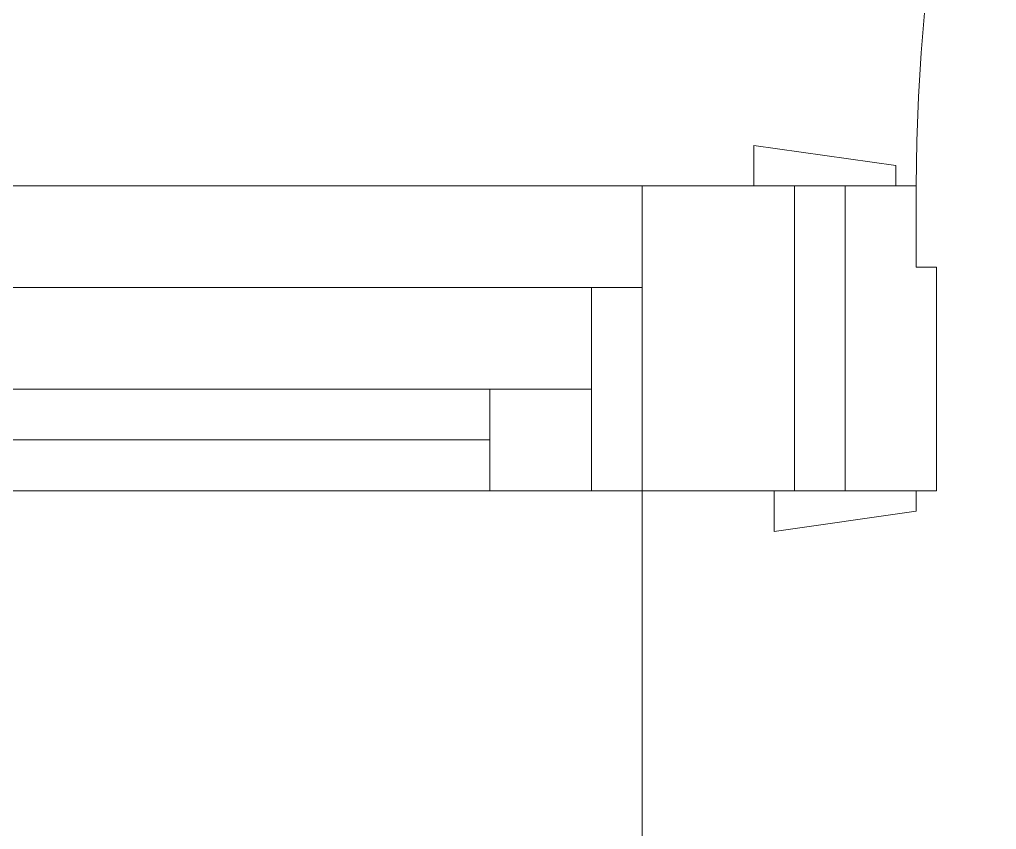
# Model space of a CAD drawing. Header units: millimetres. Extents: x 26027 to 581921, y 7230 to 233891.
# Drawn here: x 533542.8 to 534024, y 189083.6 to 189482.2 of the extents above; entities that cross this region are included whole.
import ezdxf

# ---------------------------------------------------------------- set-up
doc = ezdxf.new("R2010")
doc.units = ezdxf.units.MM
doc.header["$LTSCALE"] = 5
doc.layers.get('0').update_dxf_attribs({"color": 252})
for name, color, linetype, lineweight in [('Aluminum', 252, 'Continuous', 5), ('Medical Equipment and Furniture', 252, 'Continuous', 0), ('NEW Wall', 252, 'Continuous', 5), ('Walls', 252, 'Continuous', 5), ('Wooden Joinery', 252, 'Continuous', 5)]:
    doc.layers.add(name, color=color, linetype=linetype, lineweight=lineweight)

# ---------------------------------------------------------------- blocks, each defined once
blk = doc.blocks.new('*X24')
at = {"color": 0}
for p, q in [((13, 1), (13, 1)), ((13, 1), (13, 1)), ((13, 1), (13, 1)), ((13, 1), (13, 1)), ((13, 1), (13, 1)), ((13, 1), (13, 1)), ((13, 1), (13, 1)), ((13, 1), (13, 1)), ((13, 1), (13, 1)), ((13, 1), (13, 1)), ((13, 1), (13, 1)), ((13, 1), (13, 1)), ((13, 1), (13, 1)), ((13, 1), (13, 1)), ((13, 1), (13, 1)), ((13, 1), (14, 1)), ((13, 1), (14, 1)), ((13, 1), (14, 1)), ((13, 1), (13, 1)), ((13, 1), (13, 1)), ((13, 1), (13, 1)), ((13, 1), (13, 1)), ((13, 1), (13, 1)), ((13, 1), (13, 1)), ((13, 1), (13, 1)), ((13, 1), (13, 1)), ((13, 1), (13, 1)), ((13, 1), (13, 1)), ((13, 1), (13, 1)), ((13, 1), (13, 1)), ((13, 1), (13, 1)), ((13, 1), (13, 1)), ((13, 1), (13, 1)), ((13, 1), (13, 1)), ((13, 1), (13, 1)), ((13, 1), (13, 1)), ((13, 1), (13, 1)), ((13, 1), (13, 1)), ((13, 1), (13, 1)), ((13, 1), (13, 1)), ((13, 1), (13, 1)), ((13, 1), (13, 1)), ((13, 1), (13, 1)), ((13, 1), (13, 1)), ((13, 1), (13, 1)), ((13, 1), (13, 1)), ((13, 1), (13, 1)), ((13, 1), (13, 1)), ((13, 1), (13, 1)), ((13, 1), (13, 1)), ((13, 1), (13, 1)), ((13, 1), (13, 1)), ((13, 1), (13, 1)), ((13, 1), (13, 1)), ((13, 1), (13, 1)), ((13, 1), (13, 1)), ((13, 1), (13, 1)), ((13, 1), (13, 1)), ((13, 1), (13, 1)), ((13, 1), (13, 1)), ((13, 1), (13, 1)), ((13, 1), (13, 1)), ((13, 1), (13, 1)), ((13, 1), (13, 1)), ((13, 1), (13, 1)), ((13, 1), (13, 1)), ((13, 1), (13, 1)), ((13, 1), (13, 1)), ((13, 1), (13, 1)), ((13, 1), (13, 1)), ((13, 1), (13, 1)), ((13, 1), (13, 1)), ((13, 1), (13, 1)), ((13, 1), (13, 1)), ((13, 1), (13, 1)), ((13, 1), (13, 1)), ((13, 1), (13, 1)), ((13, 1), (13, 1)), ((13, 1), (13, 1)), ((13, 1), (13, 1)), ((13, 1), (13, 1)), ((13, 1), (13, 1)), ((13, 1), (13, 1)), ((13, 1), (13, 1)), ((13, 1), (13, 1)), ((13, 1), (13, 1)), ((13, 1), (13, 1)), ((13, 1), (13, 1)), ((13, 1), (13, 1)), ((13, 1), (13, 1)), ((13, 1), (13, 1)), ((13, 1), (13, 1)), ((13, 1), (13, 1)), ((13, 1), (13, 1)), ((13, 1), (13, 1)), ((13, 1), (13, 1)), ((13, 1), (13, 1)), ((13, 1), (13, 1)), ((13, 1), (13, 1)), ((13, 1), (13, 1)), ((13, 1), (13, 1)), ((13, 1), (13, 1)), ((13, 1), (13, 1)), ((13, 1), (13, 1)), ((13, 1), (13, 1)), ((13, 1), (13, 1)), ((13, 1), (13, 1)), ((13, 1), (13, 1)), ((13, 1), (13, 1)), ((13, 1), (13, 1)), ((13, 1), (13, 1)), ((13, 1), (13, 1)), ((13, 1), (13, 1)), ((13, 1), (13, 1)), ((13, 1), (13, 1)), ((13, 1), (13, 1)), ((13, 1), (13, 1)), ((13, 1), (13, 1)), ((13, 1), (13, 1)), ((13, 1), (13, 1)), ((13, 1), (13, 1)), ((13, 1), (13, 1)), ((13, 1), (13, 1)), ((13, 1), (14, 1)), ((13, 0), (13, 0)), ((13, 0), (13, 0)), ((13, 0), (13, 0)), ((13, 0), (13, 0)), ((13, 0), (13, 0)), ((13, 0), (13, 0)), ((13, 0), (13, 0)), ((13, 0), (13, 0)), ((13, 0), (13, 0)), ((13, 0), (13, 0)), ((13, 0), (13, 0)), ((13, 0), (13, 0)), ((13, 0), (13, 0)), ((13, 0), (13, 0)), ((13, 0), (13, 0)), ((13, 0), (13, 0)), ((13, 0), (13, 0)), ((13, 0), (13, 0)), ((13, 0), (13, 0)), ((13, 0), (13, 0)), ((13, 0), (13, 0)), ((13, 0), (13, 0)), ((13, 0), (13, 0)), ((13, 0), (13, 0)), ((13, 0), (13, 0)), ((13, 0), (13, 0)), ((13, 0), (13, 0)), ((13, 0), (13, 0)), ((13, 0), (13, 0)), ((13, 0), (13, 0)), ((13, 0), (13, 0)), ((13, 0), (13, 0)), ((13, 0), (13, 0)), ((13, 0), (13, 0)), ((13, 0), (13, 0)), ((13, 0), (13, 0)), ((13, 0), (13, 0)), ((13, 0), (13, 0)), ((13, 0), (13, 0)), ((13, 0), (13, 0)), ((13, 0), (13, 0)), ((13, 0), (13, 0)), ((13, 0), (13, 0)), ((13, 0), (13, 0)), ((13, 0), (13, 0)), ((13, 0), (13, 0)), ((13, 0), (13, 0)), ((13, 0), (13, 0)), ((13, 0), (14, 0)), ((13, 0), (14, 0)), ((13, 0), (13, 0)), ((13, 0), (14, 0)), ((14, 1), (14, 1)), ((14, 1), (14, 1)), ((14, 1), (14, 1)), ((14, 1), (14, 1)), ((14, 1), (14, 1)), ((14, 1), (14, 1)), ((14, 1), (14, 1)), ((14, 1), (14, 1)), ((14, 1), (14, 1)), ((14, 1), (14, 1)), ((14, 1), (14, 1)), ((14, 1), (14, 1)), ((14, 1), (14, 1)), ((14, 1), (14, 1)), ((14, 1), (14, 1)), ((14, 1), (14, 1)), ((14, 1), (14, 1)), ((14, 1), (14, 1)), ((14, 1), (14, 1)), ((14, 1), (14, 1)), ((14, 1), (14, 1)), ((14, 1), (14, 1)), ((14, 1), (14, 1)), ((14, 1), (14, 1)), ((14, 1), (14, 1)), ((14, 1), (14, 1)), ((14, 1), (14, 1)), ((14, 1), (14, 1)), ((14, 1), (14, 1)), ((14, 1), (14, 1)), ((14, 1), (14, 1)), ((14, 1), (14, 1)), ((14, 1), (14, 1)), ((14, 1), (14, 1)), ((14, 1), (14, 1)), ((14, 1), (14, 1)), ((14, 1), (14, 1)), ((14, 1), (14, 1)), ((14, 1), (14, 1)), ((14, 1), (14, 1)), ((14, 1), (14, 1)), ((14, 1), (14, 1)), ((14, 1), (14, 1)), ((14, 1), (14, 1)), ((14, 1), (14, 1)), ((14, 1), (14, 1)), ((14, 1), (14, 1)), ((14, 1), (14, 1)), ((14, 1), (14, 1)), ((14, 1), (14, 1)), ((14, 1), (14, 1)), ((14, 1), (14, 1)), ((14, 1), (14, 1)), ((14, 1), (14, 1)), ((14, 1), (14, 1)), ((14, 1), (14, 1)), ((14, 1), (14, 1)), ((14, 1), (14, 1)), ((14, 1), (14, 1)), ((14, 1), (14, 1)), ((14, 1), (14, 1)), ((14, 1), (14, 1)), ((14, 1), (14, 1)), ((14, 1), (14, 1)), ((14, 1), (14, 1)), ((14, 1), (14, 1)), ((14, 1), (14, 1)), ((14, 1), (14, 1)), ((14, 1), (14, 1)), ((14, 1), (14, 1)), ((14, 1), (14, 1)), ((14, 1), (14, 1)), ((14, 1), (14, 1)), ((14, 1), (14, 1)), ((14, 1), (14, 1)), ((14, 1), (14, 1)), ((14, 1), (14, 1)), ((14, 1), (14, 1)), ((14, 1), (14, 1)), ((14, 1), (14, 1)), ((14, 1), (14, 1)), ((14, 1), (14, 1)), ((14, 1), (14, 1)), ((14, 1), (14, 1)), ((14, 1), (14, 1)), ((14, 1), (14, 1)), ((14, 1), (14, 1)), ((14, 1), (14, 1)), ((14, 1), (14, 1)), ((14, 1), (14, 1)), ((14, 1), (14, 1)), ((14, 1), (14, 1)), ((14, 1), (14, 1)), ((14, 1), (14, 1)), ((14, 0), (14, 0)), ((14, 0), (14, 0)), ((14, 0), (14, 0)), ((14, 0), (14, 0)), ((14, 0), (14, 0)), ((14, 0), (14, 0)), ((14, 0), (14, 0)), ((14, 0), (14, 0)), ((14, 0), (14, 0)), ((14, 0), (14, 0)), ((14, 0), (14, 0)), ((14, 0), (14, 0)), ((14, 0), (14, 0)), ((14, 0), (14, 0)), ((14, 0), (14, 0)), ((14, 0), (14, 0)), ((14, 0), (14, 0)), ((14, 0), (14, 0)), ((14, 0), (14, 0)), ((14, 0), (14, 0)), ((14, 0), (14, 0)), ((14, 0), (14, 0)), ((14, 0), (14, 0)), ((14, 0), (14, 0)), ((14, 0), (14, 0)), ((14, 0), (14, 0)), ((14, 0), (14, 0)), ((14, 0), (14, 0)), ((14, 0), (14, 0)), ((14, 0), (14, 0)), ((14, 0), (14, 0)), ((14, 0), (14, 0)), ((14, 0), (14, 0)), ((14, 0), (14, 0)), ((14, 0), (14, 0)), ((14, 0), (14, 0)), ((14, 0), (14, 0)), ((14, 0), (14, 0)), ((14, 0), (14, 0)), ((14, 0), (14, 0)), ((14, 0), (14, 0)), ((14, 0), (14, 0)), ((14, 0), (14, 0)), ((14, 0), (14, 0)), ((14, 0), (14, 0)), ((14, 0), (14, 0)), ((14, 0), (14, 0)), ((14, 0), (14, 0)), ((13, 0), (13, 0)), ((13, 0), (14, 0)), ((13, 0), (13, 0)), ((13, 0), (14, 0)), ((13, 0), (13, 0)), ((13, 0), (14, 0)), ((13, 0), (13, 0)), ((13, 0), (13, 0)), ((13, 0), (13, 0)), ((13, 0), (13, 0)), ((13, 0), (14, 0)), ((13, 0), (13, 0)), ((13, 0), (14, 0)), ((13, 0), (13, 0)), ((13, 0), (14, 0)), ((13, 0), (13, 0)), ((13, 0), (14, 0)), ((13, 0), (13, 0)), ((13, 0), (14, 0)), ((13, 0), (13, 0)), ((13, 0), (14, 0)), ((13, 0), (13, 0)), ((13, 0), (14, 0)), ((13, 0), (13, 0)), ((13, 0), (13, 0)), ((13, 0), (13, 0)), ((13, 0), (14, 0)), ((13, 0), (13, 0)), ((13, 0), (14, 0)), ((13, 0), (13, 0)), ((13, 0), (14, 0)), ((13, 0), (13, 0)), ((13, 0), (14, 0)), ((13, 0), (13, 0)), ((13, 0), (13, 0)), ((13, 0), (13, 0)), ((13, 0), (13, 0)), ((13, 0), (13, 0)), ((13, 0), (13, 0)), ((13, 0), (13, 0)), ((13, 0), (13, 0)), ((13, 0), (13, 0)), ((13, 0), (13, 0)), ((13, 0), (13, 0)), ((13, 0), (13, 0)), ((13, 0), (13, 0)), ((13, 0), (13, 0)), ((13, 0), (13, 0)), ((13, 0), (13, 0)), ((13, 0), (13, 0)), ((13, 0), (13, 0)), ((13, 0), (13, 0)), ((13, 0), (13, 0)), ((13, 0), (13, 0)), ((13, 0), (13, 0)), ((13, 0), (13, 0)), ((13, 0), (13, 0)), ((13, 0), (13, 0)), ((13, 0), (13, 0)), ((13, 0), (13, 0)), ((13, 0), (13, 0)), ((13, 0), (13, 0)), ((13, 0), (13, 0)), ((13, 0), (13, 0)), ((13, -1), (13, -1)), ((13, -1), (13, -1)), ((13, -1), (13, -1)), ((13, -1), (13, -1)), ((13, -1), (13, -1)), ((13, -1), (14, -1)), ((13, -1), (13, -1)), ((14, 0), (14, 0)), ((14, 0), (14, 0)), ((14, 0), (14, 0)), ((14, 0), (14, 0)), ((14, 0), (14, 0)), ((14, 0), (14, 0)), ((14, 0), (14, 0)), ((14, 0), (14, 0)), ((14, 0), (14, 0)), ((14, 0), (14, 0)), ((14, 0), (14, 0)), ((14, 0), (14, 0)), ((14, 0), (14, 0)), ((14, 0), (14, 0)), ((14, 0), (14, 0)), ((13, 0), (14, 0)), ((14, 0), (14, 0)), ((14, 0), (14, 0)), ((14, 0), (14, 0)), ((14, 0), (14, 0)), ((14, 0), (14, 0)), ((14, 0), (14, 0)), ((14, 0), (14, 0)), ((14, 0), (14, 0)), ((14, 0), (14, 0)), ((14, 0), (14, 0)), ((14, 0), (14, 0)), ((14, 0), (14, 0)), ((14, 0), (14, 0)), ((14, 0), (14, 0)), ((14, 0), (14, 0)), ((14, 0), (14, 0)), ((14, 0), (14, 0)), ((14, 0), (14, 0)), ((14, 0), (14, 0)), ((14, 0), (14, 0)), ((14, 0), (14, 0)), ((14, 0), (14, 0)), ((14, 0), (14, 0)), ((14, 0), (14, 0)), ((14, 0), (14, 0)), ((14, 0), (14, 0)), ((14, 0), (14, 0)), ((14, 0), (14, 0)), ((14, 0), (14, 0)), ((14, 0), (14, 0)), ((14, 0), (14, 0)), ((14, 0), (14, 0)), ((14, 0), (14, 0)), ((14, 0), (14, 0)), ((14, -1), (14, -1)), ((14, -1), (14, -1)), ((14, -1), (14, -1)), ((14, -1), (14, -1)), ((14, -1), (14, -1))]:
    blk.add_line(p, q, dxfattribs=at)
blk = doc.blocks.new('*X23')
at = {"color": 0}
for p, q in [((5, 3), (5, 3)), ((5, 3), (5, 3)), ((5, 3), (5, 3)), ((5, 3), (5, 3)), ((5, 3), (5, 3)), ((5, 3), (5, 3)), ((5, 3), (5, 3)), ((5, 3), (5, 3)), ((5, 3), (5, 3)), ((5, 3), (5, 3)), ((5, 3), (5, 3)), ((5, 3), (5, 3)), ((5, 3), (5, 3)), ((5, 3), (5, 3)), ((5, 3), (5, 3)), ((5, 3), (5, 3)), ((5, 3), (5, 3)), ((5, 3), (5, 3)), ((5, 3), (5, 3)), ((5, 3), (5, 3)), ((5, 3), (5, 3)), ((5, 3), (5, 3)), ((5, 3), (5, 3)), ((5, 3), (5, 3)), ((5, 3), (5, 3)), ((5, 3), (5, 3)), ((5, 3), (5, 3)), ((5, 3), (5, 3)), ((5, 3), (5, 3)), ((5, 3), (5, 3)), ((5, 3), (5, 3)), ((5, 3), (5, 3)), ((5, 3), (5, 3)), ((5, 3), (5, 3)), ((5, 3), (5, 3)), ((5, 3), (5, 3)), ((5, 3), (5, 3)), ((5, 3), (5, 3)), ((5, 3), (5, 3)), ((5, 3), (5, 3)), ((5, 3), (5, 3)), ((5, 3), (5, 3)), ((5, 3), (5, 3)), ((5, 3), (5, 3)), ((5, 3), (5, 3)), ((5, 3), (5, 3)), ((5, 3), (5, 3)), ((5, 3), (5, 3)), ((5, 3), (5, 3)), ((5, 3), (5, 3)), ((5, 3), (5, 3)), ((5, 3), (5, 3)), ((5, 3), (5, 3)), ((5, 3), (5, 3)), ((5, 3), (5, 3)), ((5, 3), (5, 3)), ((5, 3), (5, 3)), ((5, 3), (5, 3)), ((5, 3), (5, 3)), ((5, 3), (5, 3)), ((5, 3), (5, 3)), ((5, 3), (5, 3)), ((5, 3), (5, 3)), ((5, 3), (5, 3)), ((5, 3), (5, 3)), ((5, 3), (5, 3)), ((6, 3), (5, 3)), ((5, 3), (5, 3)), ((6, 3), (5, 3)), ((5, 3), (5, 3)), ((6, 3), (5, 3)), ((5, 3), (5, 3)), ((6, 3), (5, 3)), ((5, 3), (5, 3)), ((5, 3), (5, 3)), ((5, 3), (5, 3)), ((5, 3), (5, 3)), ((5, 3), (5, 3)), ((5, 3), (5, 3)), ((5, 3), (5, 3)), ((5, 3), (5, 3)), ((5, 3), (5, 3)), ((5, 3), (5, 3)), ((5, 3), (5, 3)), ((5, 3), (5, 3)), ((5, 3), (5, 3)), ((5, 3), (5, 3)), ((5, 3), (5, 3)), ((5, 3), (5, 3)), ((5, 3), (5, 3)), ((5, 3), (5, 3)), ((5, 3), (5, 3)), ((5, 3), (5, 3)), ((5, 3), (5, 3)), ((5, 3), (5, 3)), ((5, 3), (5, 3)), ((6, 3), (6, 3)), ((6, 3), (6, 3)), ((6, 3), (6, 3)), ((6, 3), (6, 3)), ((6, 3), (6, 3)), ((6, 3), (6, 3)), ((6, 3), (6, 3)), ((6, 3), (6, 3)), ((6, 3), (6, 3)), ((6, 3), (6, 3)), ((6, 3), (6, 3)), ((6, 3), (6, 3)), ((6, 3), (6, 3)), ((6, 3), (6, 3)), ((6, 3), (6, 3)), ((6, 3), (6, 3)), ((6, 3), (6, 3)), ((6, 3), (6, 3)), ((6, 3), (6, 3)), ((6, 3), (6, 3)), ((6, 3), (6, 3)), ((6, 3), (6, 3)), ((6, 3), (6, 3)), ((6, 3), (6, 3)), ((6, 3), (6, 3)), ((6, 3), (6, 3)), ((6, 3), (6, 3)), ((6, 3), (6, 3)), ((6, 3), (6, 3)), ((6, 3), (6, 3)), ((6, 3), (6, 3)), ((6, 3), (6, 3)), ((6, 3), (6, 3)), ((6, 3), (6, 3)), ((6, 3), (6, 3)), ((6, 3), (6, 3)), ((6, 3), (6, 3)), ((6, 3), (6, 3)), ((6, 3), (6, 3)), ((6, 3), (6, 3)), ((6, 3), (6, 3)), ((6, 3), (6, 3)), ((6, 3), (6, 3)), ((6, 3), (6, 3)), ((6, 3), (6, 3)), ((6, 3), (6, 3)), ((6, 3), (6, 3)), ((6, 3), (6, 3)), ((6, 3), (6, 3)), ((6, 3), (6, 3)), ((6, 3), (6, 3)), ((6, 3), (6, 3)), ((6, 3), (6, 3)), ((6, 3), (6, 3)), ((6, 3), (6, 3)), ((6, 3), (6, 3)), ((6, 3), (6, 3)), ((6, 3), (6, 3)), ((6, 3), (6, 3)), ((6, 3), (6, 3)), ((6, 3), (6, 3)), ((6, 3), (6, 3)), ((6, 3), (6, 3)), ((6, 3), (6, 3)), ((6, 3), (6, 3)), ((6, 3), (6, 3)), ((6, 3), (6, 3)), ((6, 3), (6, 3)), ((6, 3), (6, 3)), ((6, 3), (6, 3)), ((6, 3), (6, 3)), ((6, 3), (6, 3)), ((6, 3), (6, 3)), ((6, 3), (6, 3)), ((6, 3), (6, 3)), ((6, 3), (6, 3)), ((6, 3), (6, 3)), ((6, 3), (6, 3)), ((6, 3), (6, 3)), ((6, 3), (6, 3)), ((6, 3), (6, 3)), ((6, 3), (6, 3)), ((6, 3), (6, 3)), ((6, 3), (6, 3)), ((6, 3), (6, 3)), ((6, 3), (6, 3)), ((6, 3), (6, 3)), ((6, 3), (6, 3)), ((6, 3), (6, 3)), ((6, 3), (6, 3)), ((6, 3), (6, 3)), ((6, 3), (6, 3)), ((6, 3), (6, 3)), ((6, 3), (6, 3)), ((6, 3), (6, 3)), ((6, 3), (6, 3)), ((6, 3), (6, 3)), ((6, 3), (6, 3)), ((6, 3), (6, 3)), ((6, 3), (6, 3)), ((6, 3), (6, 3)), ((6, 3), (6, 3)), ((6, 3), (6, 3)), ((6, 3), (6, 3)), ((6, 3), (6, 3)), ((6, 3), (6, 3)), ((6, 3), (6, 3)), ((6, 3), (6, 3)), ((6, 3), (6, 3)), ((6, 3), (6, 3)), ((6, 3), (6, 3)), ((6, 3), (6, 3)), ((6, 3), (6, 3)), ((6, 3), (6, 3)), ((6, 3), (6, 3)), ((6, 3), (6, 3)), ((6, 3), (6, 3)), ((6, 3), (6, 3)), ((6, 3), (6, 3)), ((6, 3), (6, 3)), ((6, 3), (6, 3)), ((6, 3), (6, 3)), ((6, 3), (6, 3)), ((6, 3), (6, 3)), ((6, 3), (6, 3)), ((6, 3), (6, 3)), ((6, 3), (6, 3)), ((6, 3), (6, 3)), ((6, 3), (6, 3)), ((6, 3), (6, 3)), ((6, 3), (6, 3)), ((6, 3), (6, 3)), ((6, 3), (6, 3)), ((6, 3), (6, 3)), ((6, 3), (6, 3)), ((6, 3), (6, 3)), ((6, 3), (6, 3)), ((6, 3), (6, 3)), ((6, 3), (6, 3)), ((6, 3), (6, 3)), ((6, 3), (6, 3)), ((6, 3), (6, 3)), ((6, 3), (6, 3)), ((6, 3), (6, 3)), ((6, 3), (6, 3)), ((6, 3), (6, 3)), ((6, 3), (6, 3)), ((6, 3), (6, 3)), ((6, 3), (6, 3)), ((6, 3), (6, 3)), ((6, 3), (6, 3)), ((6, 3), (6, 3)), ((6, 3), (6, 3)), ((6, 3), (6, 3)), ((6, 3), (6, 3)), ((6, 3), (6, 3)), ((6, 3), (6, 3)), ((6, 3), (6, 3)), ((6, 3), (6, 3)), ((6, 3), (6, 3)), ((6, 3), (6, 3)), ((6, 3), (6, 3)), ((6, 3), (6, 3)), ((6, 3), (6, 3)), ((6, 3), (6, 3)), ((6, 3), (6, 3)), ((6, 3), (6, 3)), ((6, 3), (6, 3)), ((6, 3), (6, 3)), ((6, 3), (6, 3)), ((6, 3), (6, 3)), ((6, 3), (6, 3)), ((6, 3), (6, 3)), ((6, 3), (6, 3)), ((6, 3), (6, 3)), ((6, 3), (6, 3)), ((6, 3), (6, 3)), ((6, 3), (6, 3)), ((6, 3), (6, 3)), ((6, 3), (6, 3)), ((6, 3), (6, 3)), ((6, 3), (6, 3)), ((6, 3), (6, 3)), ((6, 3), (6, 3)), ((6, 3), (6, 3)), ((6, 3), (6, 3)), ((6, 3), (6, 3)), ((6, 3), (6, 3)), ((6, 3), (6, 3)), ((6, 3), (6, 3)), ((6, 3), (6, 3)), ((6, 3), (6, 3)), ((6, 3), (6, 3)), ((6, 3), (6, 3)), ((6, 3), (6, 3)), ((6, 3), (6, 3)), ((6, 3), (6, 3)), ((6, 3), (6, 3)), ((6, 3), (6, 3)), ((6, 3), (6, 3)), ((6, 3), (6, 3)), ((6, 3), (6, 3)), ((6, 3), (6, 3)), ((6, 3), (6, 3)), ((6, 3), (5, 3)), ((6, 3), (5, 3)), ((6, 3), (5, 3)), ((6, 3), (5, 3)), ((6, 3), (5, 3)), ((6, 3), (6, 3)), ((6, 3), (6, 3)), ((6, 3), (6, 3)), ((6, 3), (6, 3)), ((6, 3), (6, 3)), ((6, 3), (6, 3)), ((6, 3), (6, 3)), ((6, 3), (6, 3)), ((6, 3), (6, 3)), ((6, 3), (6, 3)), ((6, 3), (6, 3)), ((6, 3), (6, 3)), ((6, 3), (6, 3)), ((6, 3), (6, 3)), ((6, 3), (6, 3)), ((6, 3), (6, 3)), ((6, 3), (6, 3)), ((6, 3), (6, 3)), ((6, 3), (6, 3)), ((6, 3), (6, 3)), ((6, 3), (6, 3)), ((6, 3), (6, 3)), ((6, 3), (6, 3)), ((6, 3), (6, 3)), ((6, 3), (6, 3)), ((6, 3), (6, 3)), ((6, 3), (6, 3)), ((6, 3), (6, 3)), ((6, 3), (6, 3)), ((6, 3), (6, 3)), ((6, 3), (6, 3)), ((6, 3), (6, 3)), ((6, 3), (6, 3)), ((6, 3), (6, 3)), ((6, 3), (6, 3)), ((6, 3), (6, 3)), ((6, 3), (6, 3)), ((6, 3), (6, 3)), ((6, 3), (6, 3)), ((6, 3), (6, 3)), ((6, 3), (6, 3)), ((6, 3), (6, 3)), ((6, 3), (6, 3)), ((6, 3), (6, 3)), ((6, 3), (6, 3)), ((6, 3), (6, 3)), ((6, 3), (6, 3)), ((6, 3), (6, 3)), ((6, 3), (6, 3)), ((6, 3), (6, 3)), ((6, 3), (6, 3)), ((6, 3), (6, 3)), ((6, 3), (6, 3)), ((6, 3), (6, 3)), ((6, 3), (6, 3)), ((6, 3), (6, 3)), ((6, 3), (6, 3)), ((6, 3), (6, 3)), ((6, 3), (6, 3)), ((6, 3), (6, 3)), ((6, 3), (6, 3)), ((6, 3), (6, 3)), ((6, 3), (6, 3)), ((6, 3), (6, 3)), ((6, 3), (6, 3)), ((6, 3), (6, 3)), ((6, 3), (6, 3)), ((6, 3), (6, 3)), ((6, 3), (6, 3)), ((6, 3), (6, 3)), ((6, 3), (6, 3)), ((6, 3), (6, 3)), ((6, 3), (6, 3)), ((6, 3), (6, 3)), ((6, 3), (6, 3)), ((6, 3), (6, 3)), ((6, 3), (6, 3)), ((6, 3), (6, 3)), ((6, 3), (6, 3)), ((6, 3), (6, 3)), ((6, 3), (6, 3)), ((6, 3), (6, 3)), ((6, 3), (6, 3)), ((6, 3), (6, 3)), ((6, 3), (6, 3)), ((6, 3), (6, 3)), ((6, 3), (6, 3)), ((6, 3), (6, 3)), ((6, 3), (6, 3)), ((6, 3), (6, 3)), ((6, 3), (6, 3)), ((6, 3), (6, 3)), ((6, 3), (6, 3)), ((6, 3), (6, 3)), ((6, 3), (6, 3)), ((6, 3), (6, 3)), ((6, 3), (6, 3)), ((6, 3), (6, 3)), ((6, 3), (6, 3)), ((6, 3), (6, 3)), ((6, 3), (6, 3)), ((6, 3), (6, 3)), ((6, 3), (6, 3)), ((6, 3), (6, 3)), ((6, 3), (6, 3)), ((6, 3), (6, 3)), ((6, 3), (6, 3)), ((6, 3), (6, 3)), ((6, 3), (6, 3)), ((6, 3), (6, 3)), ((6, 3), (6, 3)), ((6, 3), (6, 3)), ((6, 3), (6, 3)), ((6, 3), (6, 3)), ((6, 3), (6, 3)), ((6, 3), (6, 3)), ((6, 3), (6, 3)), ((6, 3), (6, 3)), ((6, 3), (6, 3)), ((6, 3), (6, 3)), ((6, 3), (6, 3)), ((6, 3), (6, 3)), ((6, 3), (6, 3)), ((6, 3), (6, 3)), ((6, 3), (6, 3)), ((6, 3), (6, 3)), ((6, 3), (6, 3)), ((6, 3), (6, 3)), ((6, 3), (6, 3)), ((6, 3), (6, 3)), ((6, 3), (6, 3)), ((6, 3), (6, 3)), ((6, 3), (6, 3)), ((6, 3), (6, 3)), ((6, 3), (6, 3)), ((6, 3), (6, 3)), ((6, 3), (6, 3)), ((6, 3), (6, 3)), ((6, 3), (6, 3)), ((6, 3), (6, 3)), ((6, 3), (6, 3)), ((6, 3), (6, 3)), ((6, 3), (6, 3)), ((6, 3), (6, 3)), ((6, 3), (6, 3)), ((6, 3), (6, 3)), ((6, 3), (6, 3)), ((6, 3), (6, 3)), ((6, 3), (6, 3)), ((6, 3), (6, 3)), ((6, 3), (6, 3)), ((6, 3), (6, 3)), ((6, 3), (6, 3)), ((6, 3), (6, 3)), ((6, 3), (6, 3)), ((6, 3), (6, 3)), ((6, 3), (6, 3)), ((6, 3), (6, 3)), ((6, 3), (6, 3)), ((6, 3), (6, 3)), ((6, 3), (6, 3)), ((6, 3), (6, 3)), ((6, 3), (6, 3)), ((6, 3), (6, 3)), ((6, 3), (6, 3)), ((6, 3), (6, 3)), ((6, 3), (6, 3)), ((6, 3), (6, 3)), ((6, 3), (6, 3)), ((6, 3), (6, 3)), ((6, 3), (6, 3)), ((6, 3), (6, 3)), ((6, 3), (6, 3)), ((6, 3), (6, 3)), ((6, 3), (6, 3)), ((6, 3), (6, 3)), ((6, 3), (6, 3)), ((6, 3), (6, 3)), ((6, 3), (6, 3)), ((6, 3), (6, 3)), ((6, 3), (6, 3)), ((6, 3), (6, 3)), ((6, 3), (6, 3)), ((6, 3), (6, 3)), ((6, 3), (6, 3)), ((6, 3), (6, 3)), ((6, 3), (6, 3)), ((6, 3), (6, 3)), ((6, 3), (6, 3)), ((6, 3), (6, 3)), ((6, 3), (6, 3)), ((6, 3), (6, 3)), ((6, 3), (6, 3)), ((6, 3), (6, 3)), ((6, 3), (6, 3)), ((6, 3), (6, 3)), ((6, 3), (6, 3)), ((6, 3), (6, 3)), ((6, 3), (6, 3)), ((6, 3), (6, 3)), ((6, 3), (6, 3)), ((6, 3), (6, 3)), ((6, 3), (6, 3)), ((6, 3), (6, 3)), ((6, 3), (6, 3)), ((6, 3), (6, 3)), ((6, 3), (6, 3)), ((6, 3), (6, 3)), ((6, 3), (6, 3)), ((6, 3), (6, 3)), ((6, 3), (6, 3)), ((6, 3), (6, 3)), ((6, 3), (6, 3)), ((6, 3), (6, 3)), ((6, 3), (6, 3)), ((6, 3), (6, 3)), ((6, 3), (6, 3)), ((6, 3), (6, 3)), ((6, 3), (6, 3)), ((6, 3), (6, 3)), ((6, 3), (6, 3)), ((6, 3), (6, 3)), ((6, 3), (6, 3)), ((6, 3), (6, 3)), ((6, 3), (6, 3)), ((6, 3), (6, 3)), ((6, 3), (6, 3)), ((6, 3), (6, 3)), ((6, 3), (6, 3)), ((6, 3), (6, 3)), ((6, 3), (6, 3)), ((6, 3), (6, 3)), ((6, 3), (6, 3)), ((6, 3), (6, 3)), ((6, 3), (6, 3)), ((6, 3), (6, 3)), ((6, 3), (6, 3)), ((6, 3), (6, 3)), ((6, 3), (6, 3)), ((6, 3), (6, 3)), ((6, 3), (6, 3)), ((6, 3), (6, 3)), ((6, 3), (6, 3)), ((6, 3), (6, 3)), ((6, 3), (6, 3)), ((6, 3), (6, 3)), ((6, 3), (6, 3)), ((6, 3), (6, 3)), ((6, 3), (6, 3)), ((6, 3), (6, 3)), ((6, 3), (6, 3)), ((6, 3), (6, 3)), ((6, 3), (6, 3)), ((6, 3), (6, 3)), ((6, 3), (6, 3)), ((6, 3), (6, 3)), ((6, 3), (6, 3)), ((6, 3), (6, 3)), ((6, 3), (6, 3)), ((6, 3), (6, 3)), ((6, 3), (6, 3)), ((6, 3), (6, 3)), ((6, 3), (6, 3)), ((6, 3), (6, 3)), ((6, 3), (6, 3)), ((6, 3), (6, 3)), ((6, 3), (6, 3)), ((6, 3), (6, 3)), ((6, 3), (6, 3)), ((6, 3), (6, 3)), ((6, 3), (6, 3)), ((6, 3), (6, 3)), ((6, 3), (6, 3)), ((6, 3), (6, 3)), ((6, 3), (6, 3)), ((6, 3), (6, 3)), ((6, 3), (6, 3)), ((6, 3), (6, 3)), ((6, 3), (6, 3)), ((6, 3), (6, 3)), ((6, 3), (6, 3)), ((6, 3), (6, 3)), ((6, 3), (6, 3)), ((6, 3), (6, 3)), ((6, 3), (6, 3)), ((6, 3), (6, 3)), ((6, 3), (6, 3)), ((6, 3), (6, 3)), ((6, 3), (6, 3)), ((6, 3), (6, 3)), ((6, 3), (6, 3)), ((6, 3), (6, 3)), ((6, 3), (6, 3)), ((6, 3), (6, 3)), ((6, 3), (6, 3)), ((6, 3), (6, 3)), ((6, 3), (6, 3)), ((6, 3), (6, 3)), ((6, 3), (6, 3)), ((6, 3), (6, 3)), ((6, 3), (6, 3)), ((6, 3), (6, 3)), ((6, 3), (6, 3)), ((6, 3), (6, 3)), ((6, 3), (6, 3)), ((6, 3), (6, 3)), ((6, 3), (6, 3)), ((6, 3), (6, 3)), ((6, 3), (6, 3)), ((6, 3), (6, 3)), ((6, 3), (6, 3)), ((6, 3), (6, 3)), ((6, 3), (6, 3)), ((6, 3), (6, 3)), ((6, 3), (6, 3)), ((6, 3), (6, 3)), ((6, 3), (6, 3))]:
    blk.add_line(p, q, dxfattribs=at)
blk = doc.blocks.new('GF21043-P')
at = {"color": 0}
for p, q in [((0.8, 0.75), (-0.8, 0.75)), ((0.8, 0), (0.8, 0.75))]:
    blk.add_line(p, q, dxfattribs=at)
for points in [[(0.8, 0.75), (0.8, 0.75), (0.8, 0.75), (0.8, 0.75), (0.8, 0.75), (0.8, 0.75), (0.8, 0.75), (0.8, 0.75), (0.8, 0.75), (0.8, 0.75), (0.8, 0.75), (0.8, 0.75), (0.8, 0.75), (0.8, 0.75), (0.8, 0.75), (0.8, 0.75), (0.8, 0.75), (0.8, 0.75), (0.8, 0.75), (0.8, 0.75), (0.8, 0.75), (0.8, 0.75), (0.8, 0.75), (0.8, 0.75), (0.8, 0.75), (0.8, 0.75), (0.8, 0.75), (0.8, 0.75), (0.8, 0.75), (0.8, 0.75), (0.8, 0.75), (0.8, 0.75), (0.8, 0.75), (0.8, 0.75), (0.8, 0.75), (0.8, 0.75), (0.8, 0.75), (0.8, 0.75), (0.8, 0.75), (0.8, 0.75), (0.8, 0.75), (0.8, 0.75), (0.8, 0.75), (0.8, 0.75), (0.8, 0.75), (0.8, 0.75), (0.8, 0.75), (0.8, 0.75), (0.8, 0.75), (0.8, 0.75), (0.8, 0.75), (0.8, 0.75), (0.8, 0.75), (0.8, 0.75), (0.8, 0.75), (0.8, 0.75), (0.8, 0.75), (0.8, 0.75), (0.8, 0.75), (0.8, 0.75), (0.8, 0.75), (0.8, 0.75), (0.8, 0.75), (0.8, 0.75), (0.8, 0.75), (0.8, 0.75), (0.8, 0.75), (0.8, 0.75), (0.8, 0.75), (0.8, 0.75), (0.8, 0.75), (0.8, 0.75), (0.8, 0.75), (0.8, 0.75), (0.8, 0.75), (0.8, 0.75), (0.8, 0.75), (0.8, 0.75), (0.8, 0.75), (0.8, 0.75), (0.8, 0.75), (0.8, 0.75), (0.8, 0.75), (0.8, 0.75), (0.8, 0.75), (0.8, 0.75), (0.8, 0.75), (0.8, 0.75), (0.8, 0.75), (0.8, 0.75), (0.8, 0.75), (0.8, 0.75), (0.8, 0.75), (0.8, 0.75), (0.8, 0.75), (0.8, 0.75), (0.8, 0.75), (0.8, 0.75), (0.8, 0.75), (0.8, 0.75), (0.8, 0.75), (0.8, 0.75), (0.8, 0.75), (0.8, 0.75), (0.8, 0.75), (0.8, 0.75), (0.8, 0.75), (0.8, 0.75), (0.8, 0.75), (0.8, 0.75), (0.8, 0.75), (0.8, 0.75), (0.8, 0.75), (0.8, 0.75), (0.8, 0.75), (0.8, 0.75), (0.8, 0.75), (0.8, 0.75), (0.8, 0.75), (0.8, 0.75), (0.8, 0.75), (0.8, 0.75), (0.8, 0.75), (0.8, 0.75), (0.8, 0.75), (0.8, 0.75), (0.8, 0.75), (0.8, 0.75), (0.8, 0.75), (0.8, 0.75), (0.8, 0.75), (0.8, 0.75), (0.8, 0.75), (0.8, 0.75), (0.8, 0.75), (0.8, 0.75), (0.8, 0.75), (0.8, 0.75), (0.8, 0.75), (0.8, 0.75), (0.8, 0.75), (0.8, 0.75), (0.8, 0.75), (0.8, 0.75), (0.8, 0.75), (0.8, 0.75), (0.8, 0.75), (0.8, 0.75), (0.8, 0.75), (0.8, 0.75), (0.8, 0.75), (0.8, 0.75), (0.8, 0.75), (0.8, 0.75), (0.8, 0.75), (0.8, 0.75), (0.8, 0.75), (0.8, 0.75), (0.8, 0.75), (0.8, 0.75), (0.8, 0.75), (0.8, 0.75), (0.8, 0.75), (0.8, 0.75), (0.8, 0.75), (0.8, 0.75), (0.8, 0.75), (0.8, 0.75), (0.8, 0.75), (0.8, 0.75), (0.8, 0.75), (0.8, 0.75), (0.8, 0.75), (0.8, 0.75), (0.8, 0.75), (0.8, 0.75), (0.8, 0.75), (0.8, 0.75), (0.8, 0.75), (0.8, 0.75), (0.8, 0.75), (0.8, 0.75), (0.8, 0.75), (0.8, 0.75), (0.8, 0.75), (0.8, 0.75), (0.8, 0.75), (0.8, 0.75), (0.8, 0.75), (0.8, 0.75), (0.8, 0.75), (0.8, 0.75), (0.8, 0.75), (0.8, 0.75), (0.8, 0.75), (0.8, 0.75), (0.8, 0.75), (0.8, 0.75), (0.8, 0.75), (0.8, 0.75), (0.8, 0.75), (0.8, 0.75), (0.8, 0.75), (0.8, 0.75), (0.8, 0.75), (0.8, 0.75), (0.8, 0.75), (0.8, 0.75), (0.8, 0.75), (0.8, 0.75), (0.8, 0.75), (0.8, 0.75), (0.8, 0.75), (0.8, 0.75), (0.8, 0.75), (0.8, 0.75), (0.8, 0.75), (0.8, 0.75), (0.8, 0.75), (0.8, 0.75), (0.8, 0.75), (0.8, 0.75), (0.8, 0.75), (0.8, 0.75), (0.8, 0.75), (0.8, 0.75), (0.8, 0.75), (0.8, 0.75), (0.8, 0.75), (0.8, 0.75), (0.8, 0.75), (0.8, 0.75), (0.8, 0.75), (0.8, 0.75), (0.8, 0.75), (0.8, 0.75), (0.8, 0.75), (0.8, 0.75), (0.8, 0.75), (0.8, 0.75), (0.8, 0.75), (0.8, 0.75), (0.8, 0.75), (0.8, 0.75), (0.8, 0.75), (0.8, 0.75), (0.8, 0.75), (0.8, 0.75), (0.8, 0.75), (0.8, 0.75), (0.8, 0.75), (0.8, 0.75), (0.8, 0.75), (0.8, 0.75), (0.8, 0.75), (0.8, 0.75), (0.8, 0.75), (0.8, 0.75), (0.8, 0.75), (0.8, 0.75), (0.8, 0.75), (0.8, 0.75), (0.8, 0.75), (0.8, 0.75), (0.8, 0.75), (0.8, 0.75), (0.8, 0.75), (0.8, 0.75), (0.8, 0.75), (0.8, 0.75), (0.8, 0.75), (0.8, 0.75), (0.8, 0.75), (0.8, 0.75), (0.8, 0.75), (0.8, 0.75), (0.8, 0.75)], [(0.8, 0.75), (0.8, 0.75), (0.8, 0.75), (0.8, 0.75), (0.8, 0.75), (0.8, 0.75), (0.8, 0.75), (0.8, 0.75), (0.8, 0.75), (0.8, 0.75), (0.8, 0.75), (0.8, 0.75), (0.8, 0.75), (0.8, 0.75), (0.8, 0.75), (0.8, 0.75), (0.8, 0.75), (0.8, 0.75), (0.8, 0.75), (0.8, 0.75), (0.8, 0.75), (0.8, 0.75), (0.8, 0.75), (0.8, 0.75), (0.8, 0.75), (0.8, 0.75), (0.8, 0.75), (0.8, 0.75), (0.8, 0.75), (0.8, 0.75), (0.8, 0.75), (0.8, 0.75), (0.8, 0.75), (0.8, 0.75), (0.8, 0.75), (0.8, 0.75), (0.8, 0.75), (0.8, 0.75), (0.8, 0.75), (0.8, 0.75), (0.8, 0.75), (0.8, 0.75), (0.8, 0.75), (0.8, 0.75), (0.8, 0.75), (0.8, 0.75), (0.8, 0.75), (0.8, 0.75), (0.8, 0.75), (0.8, 0.75), (0.8, 0.75), (0.8, 0.75), (0.8, 0.75), (0.8, 0.75), (0.8, 0.75), (0.8, 0.75), (0.8, 0.75), (0.8, 0.75), (0.8, 0.75), (0.8, 0.75), (0.8, 0.75), (0.8, 0.75), (0.8, 0.75), (0.8, 0.75), (0.8, 0.75), (0.8, 0.75), (0.8, 0.75), (0.8, 0.75), (0.8, 0.75), (0.8, 0.75), (0.8, 0.75), (0.8, 0.75), (0.8, 0.75), (0.8, 0.75), (0.8, 0.75), (0.8, 0.75), (0.8, 0.75), (0.8, 0.75), (0.8, 0.75), (0.8, 0.75), (0.8, 0.75), (0.8, 0.75), (0.8, 0.75), (0.8, 0.75), (0.8, 0.75), (0.8, 0.75), (0.8, 0.75), (0.8, 0.75), (0.8, 0.75), (0.8, 0.75), (0.8, 0.75), (0.8, 0.75), (0.8, 0.75), (0.8, 0.75), (0.8, 0.75), (0.8, 0.75), (0.8, 0.75), (0.8, 0.75), (0.8, 0.75), (0.8, 0.75), (0.8, 0.75), (0.8, 0.75), (0.8, 0.75), (0.8, 0.75), (0.8, 0.75), (0.8, 0.75), (0.8, 0.75), (0.8, 0.75), (0.8, 0.75), (0.8, 0.75), (0.8, 0.75), (0.8, 0.75), (0.8, 0.75), (0.8, 0.75), (0.8, 0.75), (0.8, 0.75), (0.8, 0.75), (0.8, 0.75), (0.8, 0.75), (0.8, 0.75), (0.8, 0.75), (0.8, 0.75), (0.8, 0.75), (0.8, 0.75), (0.8, 0.75), (0.8, 0.75), (0.8, 0.75), (0.8, 0.75), (0.8, 0.75), (0.8, 0.75), (0.8, 0.75), (0.8, 0.75), (0.8, 0.75), (0.8, 0.75), (0.8, 0.75), (0.8, 0.75), (0.8, 0.75), (0.8, 0.75), (0.8, 0.75), (0.8, 0.75), (0.8, 0.75), (0.8, 0.75), (0.8, 0.75), (0.8, 0.75), (0.8, 0.75), (0.8, 0.75), (0.8, 0.75), (0.8, 0.75), (0.8, 0.75), (0.8, 0.75), (0.8, 0.75), (0.8, 0.75), (0.8, 0.75), (0.8, 0.75), (0.8, 0.75), (0.8, 0.75), (0.8, 0.75), (0.8, 0.75), (0.8, 0.75), (0.8, 0.75), (0.8, 0.75), (0.8, 0.75), (0.8, 0.75), (0.8, 0.75), (0.8, 0.75), (0.8, 0.75), (0.8, 0.75), (0.8, 0.75), (0.8, 0.75), (0.8, 0.75), (0.8, 0.75), (0.8, 0.75), (0.8, 0.75), (0.8, 0.75), (0.8, 0.75), (0.8, 0.75), (0.8, 0.75), (0.8, 0.75), (0.8, 0.75), (0.8, 0.75), (0.8, 0.75), (0.8, 0.75), (0.8, 0.75), (0.8, 0.75), (0.8, 0.75), (0.8, 0.75), (0.8, 0.75), (0.8, 0.75), (0.8, 0.75), (0.8, 0.75), (0.8, 0.75), (0.8, 0.75), (0.8, 0.75), (0.8, 0.75), (0.8, 0.75), (0.8, 0.75), (0.8, 0.75), (0.8, 0.75), (0.8, 0.75), (0.8, 0.75), (0.8, 0.75), (0.8, 0.75), (0.8, 0.75), (0.8, 0.75), (0.8, 0.75), (0.8, 0.75), (0.8, 0.75), (0.8, 0.75), (0.8, 0.75), (0.8, 0.75), (0.8, 0.75), (0.8, 0.75), (0.8, 0.75), (0.8, 0.75), (0.8, 0.75), (0.8, 0.75), (0.8, 0.75), (0.8, 0.75), (0.8, 0.75)], [(0.8, 0.75), (0.8, 0.75), (0.8, 0.75), (0.8, 0.75), (0.8, 0.75), (0.8, 0.75), (0.8, 0.75), (0.8, 0.75), (0.8, 0.75), (0.8, 0.75), (0.8, 0.75), (0.8, 0.75), (0.8, 0.75), (0.8, 0.75), (0.8, 0.75), (0.8, 0.75), (0.8, 0.75), (0.8, 0.75), (0.8, 0.75), (0.8, 0.75), (0.8, 0.75), (0.8, 0.75), (0.8, 0.75), (0.8, 0.75), (0.8, 0.75), (0.8, 0.75), (0.8, 0.75), (0.8, 0.75), (0.8, 0.75), (0.8, 0.75), (0.8, 0.75), (0.8, 0.75), (0.8, 0.75), (0.8, 0.75), (0.8, 0.75), (0.8, 0.75), (0.8, 0.75), (0.8, 0.75), (0.8, 0.75), (0.8, 0.75), (0.8, 0.75), (0.8, 0.75), (0.8, 0.75), (0.8, 0.75), (0.8, 0.75), (0.8, 0.75), (0.8, 0.75), (0.8, 0.75), (0.8, 0.75), (0.8, 0.75), (0.8, 0.75), (0.8, 0.75), (0.8, 0.75), (0.8, 0.75), (0.8, 0.75), (0.8, 0.75), (0.8, 0.75), (0.8, 0.75), (0.8, 0.75), (0.8, 0.75), (0.8, 0.75), (0.8, 0.75), (0.8, 0.75), (0.8, 0.75), (0.8, 0.75), (0.8, 0.75), (0.8, 0.75), (0.8, 0.75), (0.8, 0.75), (0.8, 0.75), (0.8, 0.75), (0.8, 0.75), (0.8, 0.75), (0.8, 0.75), (0.8, 0.75), (0.8, 0.75), (0.8, 0.75), (0.8, 0.75), (0.8, 0.75), (0.8, 0.75), (0.8, 0.75), (0.8, 0.75), (0.8, 0.75), (0.8, 0.75), (0.8, 0.75), (0.8, 0.75), (0.8, 0.75), (0.8, 0.75), (0.8, 0.75), (0.8, 0.75), (0.8, 0.75), (0.8, 0.75), (0.8, 0.75), (0.8, 0.75), (0.8, 0.75), (0.8, 0.75), (0.8, 0.75), (0.8, 0.75), (0.8, 0.75), (0.8, 0.75), (0.8, 0.75), (0.8, 0.75), (0.8, 0.75), (0.8, 0.75), (0.8, 0.75), (0.8, 0.75), (0.8, 0.75), (0.8, 0.75), (0.8, 0.75), (0.8, 0.75), (0.8, 0.75), (0.8, 0.75), (0.8, 0.75), (0.8, 0.75), (0.8, 0.75), (0.8, 0.75), (0.8, 0.75), (0.8, 0.75), (0.8, 0.75), (0.8, 0.75), (0.8, 0.75), (0.8, 0.75), (0.8, 0.75), (0.8, 0.75), (0.8, 0.75), (0.8, 0.75), (0.8, 0.75), (0.8, 0.75), (0.8, 0.75), (0.8, 0.75), (0.8, 0.75), (0.8, 0.75), (0.8, 0.75), (0.8, 0.75), (0.8, 0.75), (0.8, 0.75), (0.8, 0.75), (0.8, 0.75), (0.8, 0.75), (0.8, 0.75), (0.8, 0.75), (0.8, 0.75), (0.8, 0.75), (0.8, 0.75), (0.8, 0.75), (0.8, 0.75), (0.8, 0.75), (0.8, 0.75), (0.8, 0.75), (0.8, 0.75), (0.8, 0.75), (0.8, 0.75), (0.8, 0.75), (0.8, 0.75), (0.8, 0.75), (0.8, 0.75), (0.8, 0.75), (0.8, 0.75), (0.8, 0.75), (0.8, 0.75), (0.8, 0.75), (0.8, 0.75), (0.8, 0.75), (0.8, 0.75), (0.8, 0.75), (0.8, 0.75), (0.8, 0.75), (0.8, 0.75), (0.8, 0.75), (0.8, 0.75), (0.8, 0.75), (0.8, 0.75), (0.8, 0.75), (0.8, 0.75), (0.8, 0.75), (0.8, 0.75), (0.8, 0.75), (0.8, 0.75), (0.8, 0.75), (0.8, 0.75), (0.8, 0.75), (0.8, 0.75), (0.8, 0.75), (0.8, 0.75), (0.8, 0.75), (0.8, 0.75), (0.8, 0.75), (0.8, 0.75), (0.8, 0.75), (0.8, 0.75), (0.8, 0.75), (0.8, 0.75), (0.8, 0.75), (0.8, 0.75), (0.8, 0.75), (0.8, 0.75), (0.8, 0.75), (0.8, 0.75), (0.8, 0.75), (0.8, 0.75), (0.8, 0.75), (0.8, 0.75), (0.8, 0.75), (0.8, 0.75), (0.8, 0.75), (0.8, 0.75), (0.8, 0.75), (0.8, 0.75), (0.8, 0.75), (0.8, 0.75), (0.8, 0.75), (0.8, 0.75), (0.8, 0.75), (0.8, 0.75)]]:
    blk.add_lwpolyline(points, close=True, dxfattribs=at)
at = {"layer": 'NEW Wall', "color": 0, "linetype": 'Continuous'}
for points in [[(0.8, 0.75), (0.8, 0.75), (0.8, 0.75), (0.8, 0.75), (0.8, 0.75), (0.8, 0.75), (0.8, 0.75), (0.8, 0.75), (0.8, 0.75), (0.8, 0.75)], [(0.8, 0.75), (0.8, 0.75), (0.8, 0.75), (0.8, 0.75), (0.8, 0.75), (0.8, 0.75), (0.8, 0.75), (0.8, 0.75), (0.8, 0.75)], [(0.8, 0.75), (0.8, 0.75), (0.8, 0.75), (0.8, 0.75), (0.8, 0.75), (0.8, 0.75), (0.8, 0.75), (0.8, 0.75), (0.8, 0.75), (0.8, 0.75), (0.8, 0.75), (0.8, 0.75), (0.8, 0.75), (0.8, 0.75), (0.8, 0.75), (0.8, 0.75), (0.8, 0.75), (0.8, 0.75)], [(0.8, 0.75), (0.8, 0.75), (0.8, 0.75), (0.8, 0.75), (0.8, 0.75), (0.8, 0.75), (0.8, 0.75)], [(0.8, 0.75), (0.8, 0.75), (0.8, 0.75), (0.8, 0.75), (0.8, 0.75), (0.8, 0.75), (0.8, 0.75), (0.8, 0.75), (0.8, 0.75), (0.8, 0.75), (0.8, 0.75), (0.8, 0.75), (0.8, 0.75), (0.8, 0.75), (0.8, 0.75)], [(0.8, 0.75), (0.8, 0.75), (0.8, 0.75), (0.8, 0.75), (0.8, 0.75), (0.8, 0.75), (0.8, 0.75), (0.8, 0.75), (0.8, 0.75), (0.8, 0.75)], [(0.8, 0.75), (0.8, 0.75), (0.8, 0.75), (0.8, 0.75), (0.8, 0.75), (0.8, 0.75), (0.8, 0.75), (0.8, 0.75), (0.8, 0.75), (0.8, 0.75), (0.8, 0.75), (0.8, 0.75)], [(0.8, 0.75), (0.8, 0.75), (0.8, 0.75), (0.8, 0.75), (0.8, 0.75), (0.8, 0.75), (0.8, 0.75), (0.8, 0.75), (0.8, 0.75), (0.8, 0.75)], [(0.8, 0.75), (0.8, 0.75), (0.8, 0.75), (0.8, 0.75), (0.8, 0.75), (0.8, 0.75), (0.8, 0.75), (0.8, 0.75), (0.8, 0.75), (0.8, 0.75)], [(0.8, 0.75), (0.8, 0.75), (0.8, 0.75), (0.8, 0.75), (0.8, 0.75), (0.8, 0.75), (0.8, 0.75), (0.8, 0.75)], [(0.8, 0.75), (0.8, 0.75), (0.8, 0.75), (0.8, 0.75), (0.8, 0.75), (0.8, 0.75), (0.8, 0.75), (0.8, 0.75), (0.8, 0.75), (0.8, 0.75), (0.8, 0.75), (0.8, 0.75), (0.8, 0.75), (0.8, 0.75), (0.8, 0.75), (0.8, 0.75), (0.8, 0.75), (0.8, 0.75), (0.8, 0.75), (0.8, 0.75), (0.8, 0.75), (0.8, 0.75), (0.8, 0.75), (0.8, 0.75), (0.8, 0.75), (0.8, 0.75), (0.8, 0.75), (0.8, 0.75), (0.8, 0.75), (0.8, 0.75), (0.8, 0.75), (0.8, 0.75), (0.8, 0.75), (0.8, 0.75), (0.8, 0.75), (0.8, 0.75), (0.8, 0.75), (0.8, 0.75), (0.8, 0.75), (0.8, 0.75), (0.8, 0.75), (0.8, 0.75), (0.8, 0.75), (0.8, 0.75), (0.8, 0.75), (0.8, 0.75), (0.8, 0.75), (0.8, 0.75), (0.8, 0.75), (0.8, 0.75), (0.8, 0.75), (0.8, 0.75), (0.8, 0.75), (0.8, 0.75), (0.8, 0.75), (0.8, 0.75), (0.8, 0.75), (0.8, 0.75), (0.8, 0.75), (0.8, 0.75), (0.8, 0.75), (0.8, 0.75), (0.8, 0.75), (0.8, 0.75), (0.8, 0.75), (0.8, 0.75), (0.8, 0.75), (0.8, 0.75), (0.8, 0.75), (0.8, 0.75), (0.8, 0.75), (0.8, 0.75), (0.8, 0.75), (0.8, 0.75), (0.8, 0.75), (0.8, 0.75), (0.8, 0.75), (0.8, 0.75), (0.8, 0.75), (0.8, 0.75), (0.8, 0.75), (0.8, 0.75), (0.8, 0.75), (0.8, 0.75), (0.8, 0.75), (0.8, 0.75), (0.8, 0.75), (0.8, 0.75), (0.8, 0.75), (0.8, 0.75), (0.8, 0.75), (0.8, 0.75), (0.8, 0.75), (0.8, 0.75), (0.8, 0.75), (0.8, 0.75), (0.8, 0.75), (0.8, 0.75), (0.8, 0.75), (0.8, 0.75), (0.8, 0.75), (0.8, 0.75), (0.8, 0.75), (0.8, 0.75), (0.8, 0.75), (0.8, 0.75), (0.8, 0.75), (0.8, 0.75), (0.8, 0.75), (0.8, 0.75), (0.8, 0.75)], [(0.8, 0.75), (0.8, 0.75), (0.8, 0.75), (0.8, 0.75), (0.8, 0.75), (0.8, 0.75), (0.8, 0.75), (0.8, 0.75), (0.8, 0.75), (0.8, 0.75), (0.8, 0.75), (0.8, 0.75), (0.8, 0.75), (0.8, 0.75), (0.8, 0.75), (0.8, 0.75), (0.8, 0.75)], [(0.8, 0.75), (0.8, 0.75), (0.8, 0.75), (0.8, 0.75), (0.8, 0.75), (0.8, 0.75), (0.8, 0.75)], [(0.8, 0.75), (0.8, 0.75), (0.8, 0.75), (0.8, 0.75), (0.8, 0.75), (0.8, 0.75), (0.8, 0.75), (0.8, 0.75), (0.8, 0.75), (0.8, 0.75), (0.8, 0.75), (0.8, 0.75), (0.8, 0.75), (0.8, 0.75), (0.8, 0.75), (0.8, 0.75), (0.8, 0.75), (0.8, 0.75), (0.8, 0.75), (0.8, 0.75), (0.8, 0.75), (0.8, 0.75), (0.8, 0.75), (0.8, 0.75), (0.8, 0.75), (0.8, 0.75), (0.8, 0.75), (0.8, 0.75), (0.8, 0.75), (0.8, 0.75), (0.8, 0.75), (0.8, 0.75), (0.8, 0.75), (0.8, 0.75), (0.8, 0.75), (0.8, 0.75), (0.8, 0.75), (0.8, 0.75), (0.8, 0.75), (0.8, 0.75), (0.8, 0.75), (0.8, 0.75), (0.8, 0.75), (0.8, 0.75), (0.8, 0.75), (0.8, 0.75), (0.8, 0.75), (0.8, 0.75), (0.8, 0.75), (0.8, 0.75), (0.8, 0.75), (0.8, 0.75), (0.8, 0.75), (0.8, 0.75), (0.8, 0.75), (0.8, 0.75), (0.8, 0.75), (0.8, 0.75), (0.8, 0.75), (0.8, 0.75), (0.8, 0.75), (0.8, 0.75), (0.8, 0.75), (0.8, 0.75), (0.8, 0.75), (0.8, 0.75), (0.8, 0.75), (0.8, 0.75), (0.8, 0.75), (0.8, 0.75), (0.8, 0.75), (0.8, 0.75), (0.8, 0.75), (0.8, 0.75), (0.8, 0.75), (0.8, 0.75), (0.8, 0.75), (0.8, 0.75), (0.8, 0.75), (0.8, 0.75), (0.8, 0.75), (0.8, 0.75), (0.8, 0.75), (0.8, 0.75), (0.8, 0.75), (0.8, 0.75), (0.8, 0.75), (0.8, 0.75), (0.8, 0.75)], [(0.8, 0.75), (0.8, 0.75), (0.8, 0.75), (0.8, 0.75), (0.8, 0.75), (0.8, 0.75), (0.8, 0.75), (0.8, 0.75), (0.8, 0.75), (0.8, 0.75), (0.8, 0.75), (0.8, 0.75), (0.8, 0.75), (0.8, 0.75), (0.8, 0.75), (0.8, 0.75), (0.8, 0.75), (0.8, 0.75), (0.8, 0.75), (0.8, 0.75), (0.8, 0.75), (0.8, 0.75), (0.8, 0.75), (0.8, 0.75), (0.8, 0.75), (0.8, 0.75), (0.8, 0.75), (0.8, 0.75), (0.8, 0.75), (0.8, 0.75), (0.8, 0.75), (0.8, 0.75), (0.8, 0.75), (0.8, 0.75), (0.8, 0.75), (0.8, 0.75), (0.8, 0.75), (0.8, 0.75), (0.8, 0.75), (0.8, 0.75), (0.8, 0.75), (0.8, 0.75), (0.8, 0.75), (0.8, 0.75), (0.8, 0.75), (0.8, 0.75), (0.8, 0.75), (0.8, 0.75), (0.8, 0.75), (0.8, 0.75), (0.8, 0.75), (0.8, 0.75), (0.8, 0.75), (0.8, 0.75)]]:
    blk.add_lwpolyline(points, dxfattribs=at)
at = {"color": 0}
for name, xscale, yscale, zscale in [('*X24', 5.5e-11, 5.5e-11, 5.5e-11), ('*X23', 8.59375e-11, 8.59375e-11, 8.59375e-11)]:
    blk.add_blockref(name, (0.8, 0.75), dxfattribs=dict(at, xscale=xscale, yscale=yscale, zscale=zscale))

msp = doc.modelspace()

# ---------------------------------------------------------------- linework, layer by layer
at = {"layer": 'Aluminum'}
for p, q in [((532349.44, 189400.27, 0), (533849.44, 189400.27, 0)), ((533849.44, 189350.27, 0), (532349.44, 189350.27, 0)), ((533824.44, 189350.27, 0), (533824.44, 189250.27, 0)), ((533824.44, 189300.27, 0), (532374.44, 189300.27, 0)), ((533774.44, 189300.27, 0), (533774.44, 189250.27, 0)), ((532424.44, 189275.27, 0), (533774.44, 189275.27, 0)), ((533849.44, 189250.27, 0), (532349.44, 189250.27, 0))]:
    msp.add_line(p, q, dxfattribs=at)
at = {"layer": 'Walls'}
for p, q in [((533924.42, 189400.27, 0), (532099.44, 189400.27, 0)), ((533849.44, 189250.27, 0), (533849.44, 189400.27, 0)), ((533924.42, 189400.27, 0), (533924.42, 189250.27, 0)), ((533924.42, 189250.27, 0), (532249.44, 189250.27, 0))]:
    msp.add_line(p, q, dxfattribs=at)
at = {"layer": 'Wooden Joinery', "elevation": 0}
for points in [[(533974.42, 189400.27), (533974.42, 189410.27), (533904.42, 189420.27), (533904.42, 189400.27)], [(533984.42, 189250.27), (533984.42, 189240.27), (533914.42, 189230.27), (533914.42, 189250.27)]]:
    msp.add_lwpolyline(points, close=True, dxfattribs=at)
for points in [[(533949.42, 189400.27), (533949.42, 189250.27), (533924.42, 189250.27), (533924.42, 189400.27), (533949.42, 189400.27)], [(533949.42, 189400.27), (533984.42, 189400.27), (533984.42, 189360.27), (533994.42, 189360.27), (533994.42, 189250.27), (533949.42, 189250.27), (533949.42, 189400.27)]]:
    msp.add_lwpolyline(points, dxfattribs=at)
at = {"layer": 'Wooden Joinery'}
msp.add_arc((534864.42, 189400.27, 0), 880, 92.60525, 180, dxfattribs=at)

# ---------------------------------------------------------------- block references
at = {"layer": 'Medical Equipment and Furniture', "extrusion": (8.17187e-07, 1.19904e-18, 1), "xscale": 1000.000000000003, "yscale": 1000.000000000003, "zscale": 1000.000000000003}
msp.add_blockref('GF21043-P', (533049.44, 188500.27, 0.43), dxfattribs=at)

doc.saveas('drawing.dxf')
